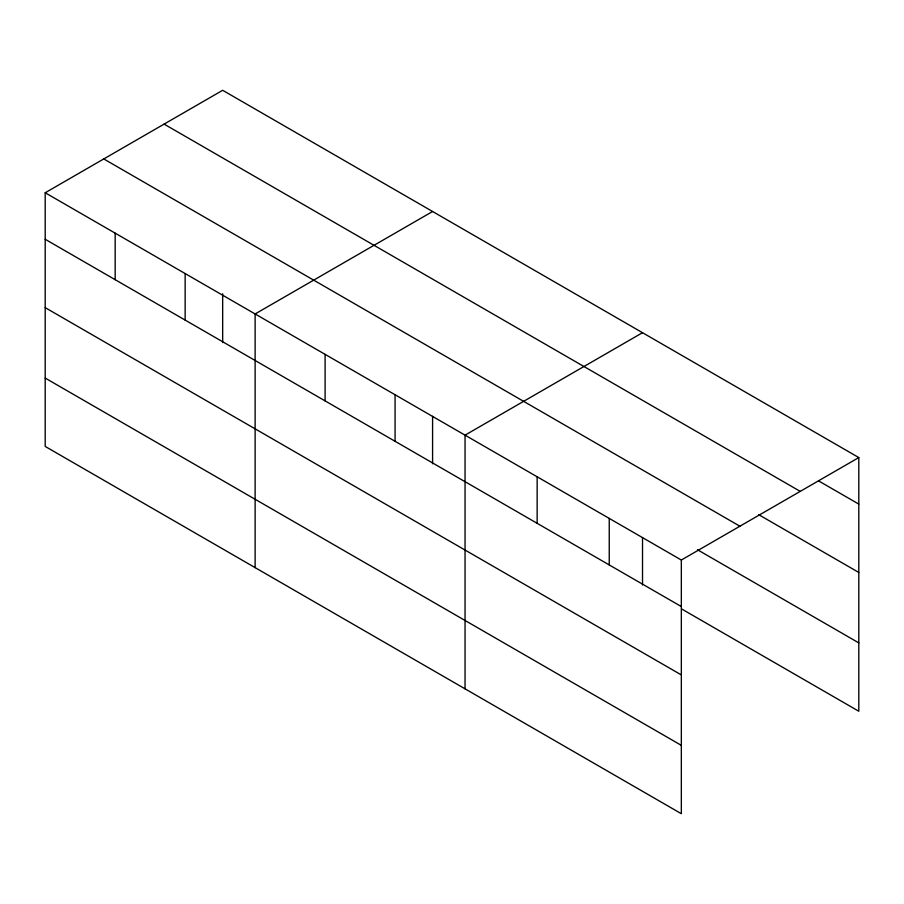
<?xml version="1.0" encoding="UTF-8"?>
<svg xmlns="http://www.w3.org/2000/svg" width="904" height="904" viewBox="0 0 904 904"><rect width="100%" height="100%" fill="white"/><g stroke="black" fill="none" stroke-linecap="round" stroke-linejoin="round"><path stroke-width="1.36" d="M681.333 674.915L681.333 560.028L45.2 192.755L45.2 446.429L681.333 813.702L681.333 674.915L45.2 307.642M681.616 608.946L858.8 711.245L858.8 457.571L222.666 90.298L45.2 192.755M432.587 211.502L255.12 313.959L255.12 567.633M642.518 332.695L465.051 435.152L465.051 688.825M681.333 560.028L858.8 457.571M818.47 480.826L858.8 504.104M164.099 124.108L800.232 491.38M758.603 514.613L858.8 572.458M103.768 158.946L739.901 526.218M697.504 549.756L858.8 642.88M45.2 239.289L681.333 606.561M45.2 378.075L681.333 745.348M642.518 537.541L642.518 584.978M609.239 518.41L609.239 564.932M537.145 476.781L537.145 523.314M432.587 416.348L432.587 463.775M395.071 394.754L395.071 441.288M325.101 354.357L325.101 400.89M222.666 293.755L222.666 342.582M185.15 273.562L185.15 320.095M115.17 233.164L115.17 279.698"/></g></svg>
